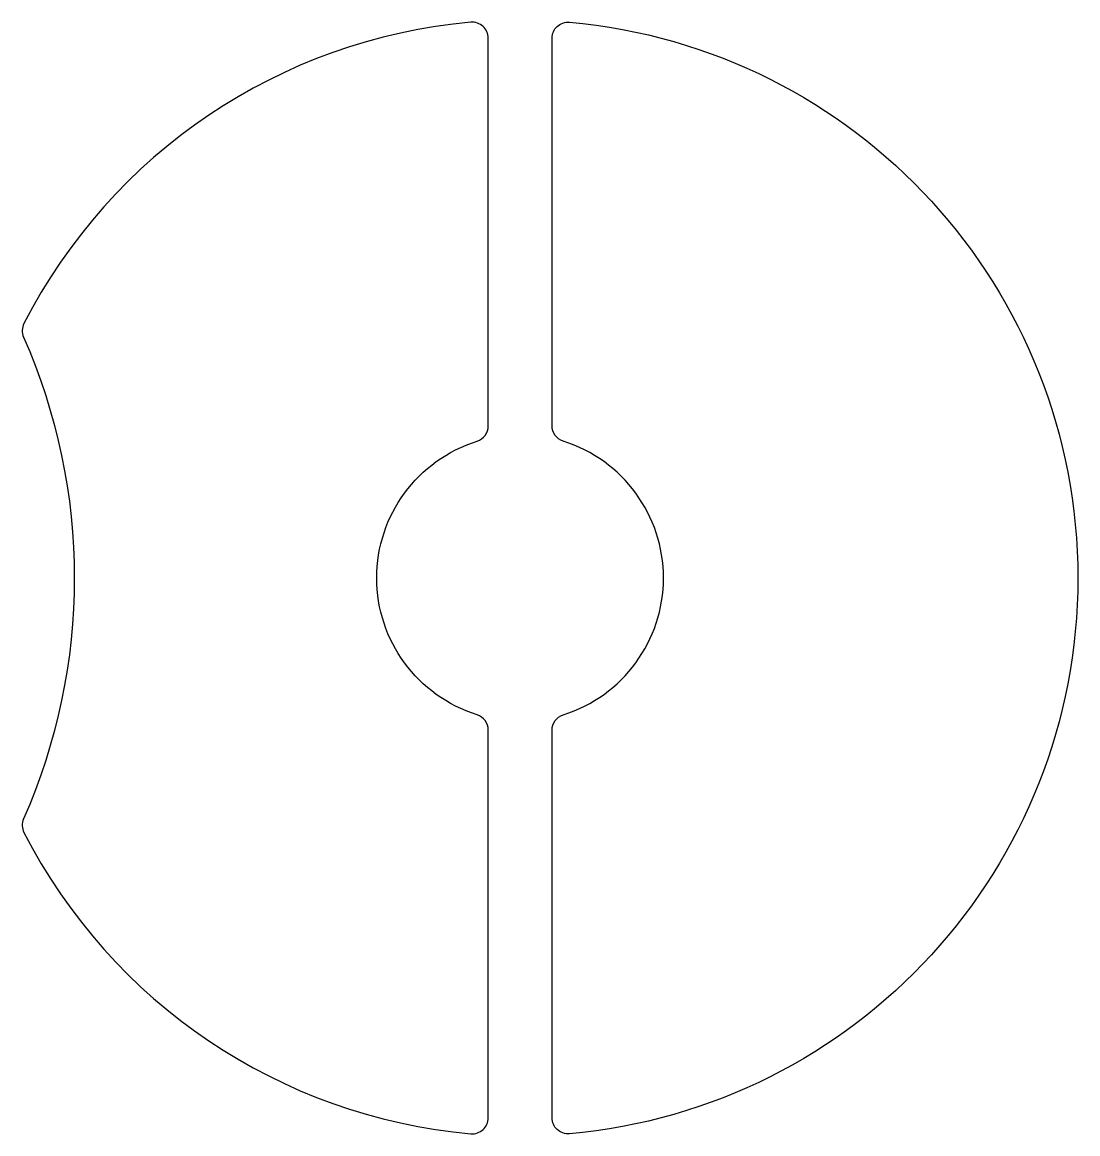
# Model space of a CAD drawing. Header units: millimetres. Extents: x -6.3 to 7, y -7 to 7.
import ezdxf

# ---------------------------------------------------------------- set-up
doc = ezdxf.new("R2010")
doc.units = ezdxf.units.MM
doc.layers.get('0').update_dxf_attribs({"linetype": 'CONTINUOUS'})

msp = doc.modelspace()

# ---------------------------------------------------------------- linework, layer by layer
for points in [[(-6.233, 3.023, -0.210488), (-6.233, -3.023, 0.225968), (-6.228, -3.195, 0.257586), (-0.618, -6.973, 0.440334), (-0.4, -6.773), (-0.4, -1.908, 0.327538), (-0.54, -1.717, -0.733799), (-0.54, 1.717, 0.327538), (-0.4, 1.908), (-0.4, 6.773, 0.440334), (-0.618, 6.973, 0.257586), (-6.228, 3.195, 0.225968)], [(0.618, 6.973, -0.915335), (0.618, -6.973, -0.440334), (0.4, -6.773), (0.4, -1.908, -0.327538), (0.54, -1.717, 0.733799), (0.54, 1.717, -0.327538), (0.4, 1.908), (0.4, 6.773, -0.440334)]]:
    msp.add_lwpolyline(points, format="xyb", close=True)

doc.saveas('drawing.dxf')
